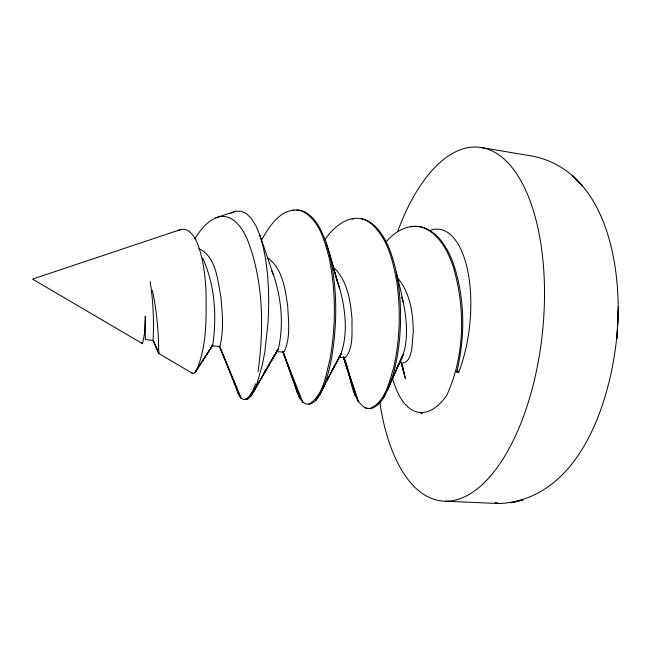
<?xml version="1.0" encoding="UTF-8"?>
<svg xmlns="http://www.w3.org/2000/svg" width="651" height="651" viewBox="0 0 651 651"><rect width="100%" height="100%" fill="white"/><g stroke="black" fill="none" stroke-linecap="round" stroke-linejoin="round"><path stroke-width="0.98" d="M617.368 330.496C612.062 397.696 581.213 499.553 499.203 503.548L445.528 501.213M617.457 328.519L618.043 315.694M618.133 313.717C619.174 254.061 601.744 170.985 533.568 156.305L480.731 147.451M258.073 371.697C264.07 327.543 263.631 280.752 247.087 238.811C242.253 228.037 233.261 214.415 219.615 216.677C208.23 219.501 200.687 229.591 194.633 238.95M152.383 290.403C156.867 310.934 158.543 331.977 158.746 352.964L153.083 340.351L158.82 353.534L192.468 373.34L193.559 373.422L195.91 371.444L212.739 345.095C216.954 316.117 214.968 284.853 202.616 258.008M430.685 230.194A92.125 40.655 -84 0 1 467.914 271.784A92.125 40.655 -84 0 1 458.719 372.307L456.733 372.128C465.351 336.632 465.123 298.475 453.422 263.704C447.091 245.606 432.638 222.927 410.415 226.865M150.194 281.68C153.164 301.112 154.141 320.87 153.05 340.506L145.409 339.488M158.982 352.915L158.82 353.534L153.083 340.351M456.733 372.128L457.352 370.126L458.719 372.307M365.032 407.257L366.537 408.218L370.59 408.698C382.552 405.142 386.865 391.454 391.145 381.087C398.135 359.791 400.56 337.267 400.625 314.929C400.251 292.218 397.435 269.229 389.021 247.982C383.52 235.385 375.155 221.275 360.524 218.467M255.591 383.854L252.572 390.999L249.504 396.011L246.485 398.843L243.612 399.519L240.984 398.095L238.673 394.685L219.924 347.04L240.984 398.095L219.379 346.137L219.965 346.283C224.009 330.195 222.316 313.123 220.868 296.766C217.613 280.068 216.262 256.779 198.872 248.56M244.76 399.592L247.6 399.071L250.586 396.443L253.638 391.69L256.649 384.847L262.418 364.519L264.9 351.41L268.147 321.594L268.733 305.742L268.537 289.85L267.545 274.437L265.738 259.887L263.159 246.705L259.847 235.214L255.884 225.718L251.376 218.476L246.404 213.609L241.114 211.201L235.597 211.233L215.75 217.849M387.426 390.47L403.368 354.103C411.334 326.883 402.375 298.483 396.247 271.963M385.457 393.448L383.374 398.021L385.482 393.448M390.039 383.382L387.54 388.875L403.368 354.103L395.458 371.493M390.877 381.551L394.62 373.316M327.111 379.728L340.628 354.852C348.236 333.719 345.575 309.917 339.708 288.67C332.108 267.227 329.333 243.726 317.452 223.985C312.683 217.117 305.807 209.915 296.807 210.102M396.76 368.189L402.359 356.87L397.444 366.757M212.421 345.746L212.739 345.095L194.714 372.795L212.421 345.746L211.941 345.233M308.745 404.304C316.703 402.879 320.015 394.172 323.262 387.776C327.494 377.377 330.073 366.432 332.075 355.413C337.332 322.115 337.234 287.726 329.723 254.777L339.708 288.67M380.469 400.918L379.134 403.612L380.485 400.886M319.69 394.986L341.515 352.923L330.439 373.43M327.071 379.663L328.039 377.881M323.246 386.84L324.214 385.066M261.458 240.284C269.254 226.076 281.826 206.587 300.664 210.509C318.99 218.467 324.442 240.365 329.146 257.918C336.062 291.322 335.892 326.061 329.943 359.604C325.834 374.87 323.816 394.368 309.575 403.84L306.06 404.035L302.796 402.196L299.891 398.428L297.417 392.87L283.022 351.621M253.638 391.69L278.457 348.586C283.852 324.41 281.468 298.492 273.526 275.129L259.847 235.214M195.91 371.444C207.278 346.324 206.261 317.403 205.985 290.37C205 274.632 203.267 258.65 197.554 243.824C194.795 236.948 189.229 227.248 180.368 229.64L32.55 279.108L142.577 343.728L144.489 333.564L145.336 316.134L145.319 339.83M247.6 399.071L248.658 397.354M263.98 372.567L265.624 369.914M267.146 367.441L278.457 348.586L250.586 396.443L277.814 350.189L276.594 351.605L283.909 352.183C290.916 338.17 288.352 320.91 287.685 305.677C285.081 288.824 282.567 268.31 267.504 257.763M340.628 354.852L338.845 356.968M400.153 360.784L401.276 359.108M324.808 240.04C333.768 225.571 353.371 210.59 369.98 222.732C387.54 237.078 392.919 260.742 396.801 282.013C400.837 310.47 400.007 339.684 393.66 367.75C389.07 382.316 385.506 401.936 369.849 408.535L365.74 408.275C349.139 397.59 351.719 372.933 343.614 356.992M385.97 242.091C394.945 231.113 410.04 222.414 424.33 227.996C439.62 234.889 447.611 250.969 453.031 265.95C465.538 307.931 465.131 355.365 446.643 395.548A92.125 40.655 -84 0 1 392.398 377.629M177.577 230.902L180.368 229.64M230.796 213.3L235.597 211.233M338.886 357.228L345.103 357.773C353.998 348.082 351.516 331.969 352.061 319.617C350.515 301.112 347.65 279.914 332.954 266.934M352.045 219.102L353.932 218.533M292.177 210.639L293.918 210.192M212.153 345.787L219.639 346.511M399.771 362.68C413.719 365.561 411.733 340.839 413.271 332.751C413.206 313.44 410.252 292.25 396.988 277.285M494.955 502.832L499.203 503.548L495.395 502.832M344.265 357.554L345.103 357.773M191.451 372.559L192.468 373.34M420.481 412.588L422.051 413.873L420.09 412.132M283.315 352.183L282.786 351.597L302.796 402.196M271.679 270.84L273.526 275.129M283.039 352.329L299.891 398.428L283.047 351.613M236.752 389.42L238.673 394.685M343.476 357.326L358.481 401.927L343.565 357.358M343.492 357.44L355.519 396.117L343.622 356.943M401.651 297.198L403.091 302.186M326.273 242.856L338.032 283.958M295.684 386.604L297.417 392.87M401.106 362.021L405.427 378.516L401.236 362.322M401.219 362.42L404.149 374.024L402.367 365.065M141.934 342.605L142.203 343.671M352.305 384.871L353.111 388.753M397.59 231.601A177.853 82.376 -84 0 1 526.993 193.16A177.853 82.376 -84 0 1 498.487 465.774A177.853 82.376 -84 0 1 379.777 401.936M618.45 306.808L617.01 338.39L618.45 306.808M318.412 395.71L316.004 400.17L318.42 395.727M522.761 499.96L511.271 502.71L522.761 499.96M582.197 185.616L572.53 175.583L582.197 185.616"/></g></svg>
